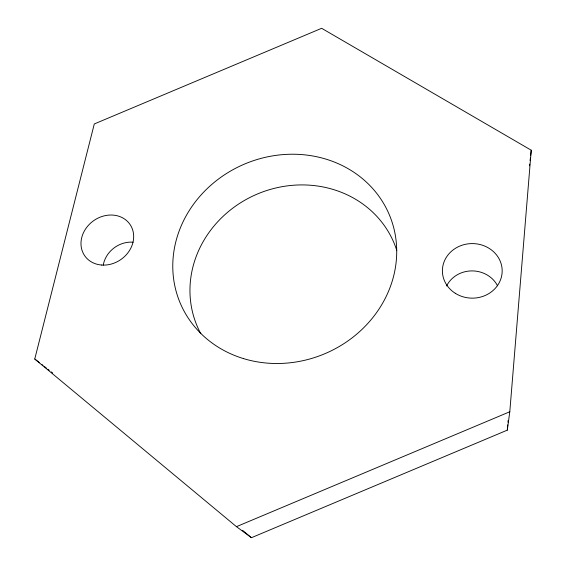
<?xml version="1.0" encoding="UTF-8"?>
<svg xmlns="http://www.w3.org/2000/svg" width="566" height="566" viewBox="0 0 566 566"><rect width="100%" height="100%" fill="white"/><g stroke="black" fill="none" stroke-linecap="round" stroke-linejoin="round"><path stroke-width="0.85" d="M507.299 430.146L509.796 411.758L531.241 150.216L321.644 28.3L94.289 123.954L34.759 359.014L236.454 526.663L251.438 537.7L507.299 430.146L507.73 424.875M507.95 422.236L508.098 420.481M529.521 165.831L529.712 164.09M530.094 160.624L530.377 158.02M530.667 155.424L531.241 150.216M236.454 526.663L509.796 411.758M34.759 359.014L39.578 362.771M41.643 364.384L43.023 365.459M44.403 366.535L46.462 368.148M47.841 369.223L49.221 370.298M51.287 371.904L52.659 372.98M242.623 530.377L251.438 537.7M446.602 285.979A28.081 25.887 1.9 0 1 471.931 270.902A28.081 25.887 1.9 0 1 497.549 285.816M103.253 265.15A25.986 22.704 -35.6 0 1 133.13 242.206M200.803 333.721A106.861 98.13 -22.9 0 1 257.084 194.131A106.861 98.13 -22.9 0 1 396.766 250.377M455.29 293.301A29.892 27.288 0.3 0 0 502.077 273.109A29.892 27.288 0.3 0 0 459.486 246.203A29.892 27.288 0.3 0 0 455.29 293.301M101.682 265.037A27.55 23.722 -35 0 0 132.444 229.223A27.55 23.722 -35 0 0 87.857 225.94A27.55 23.722 -35 0 0 101.682 265.037M243.437 358.582A113.504 102.984 -22.9 0 0 395.528 236.489A113.504 102.984 -22.9 0 0 215.264 181.53A113.504 102.984 -22.9 0 0 243.437 358.582"/></g></svg>
